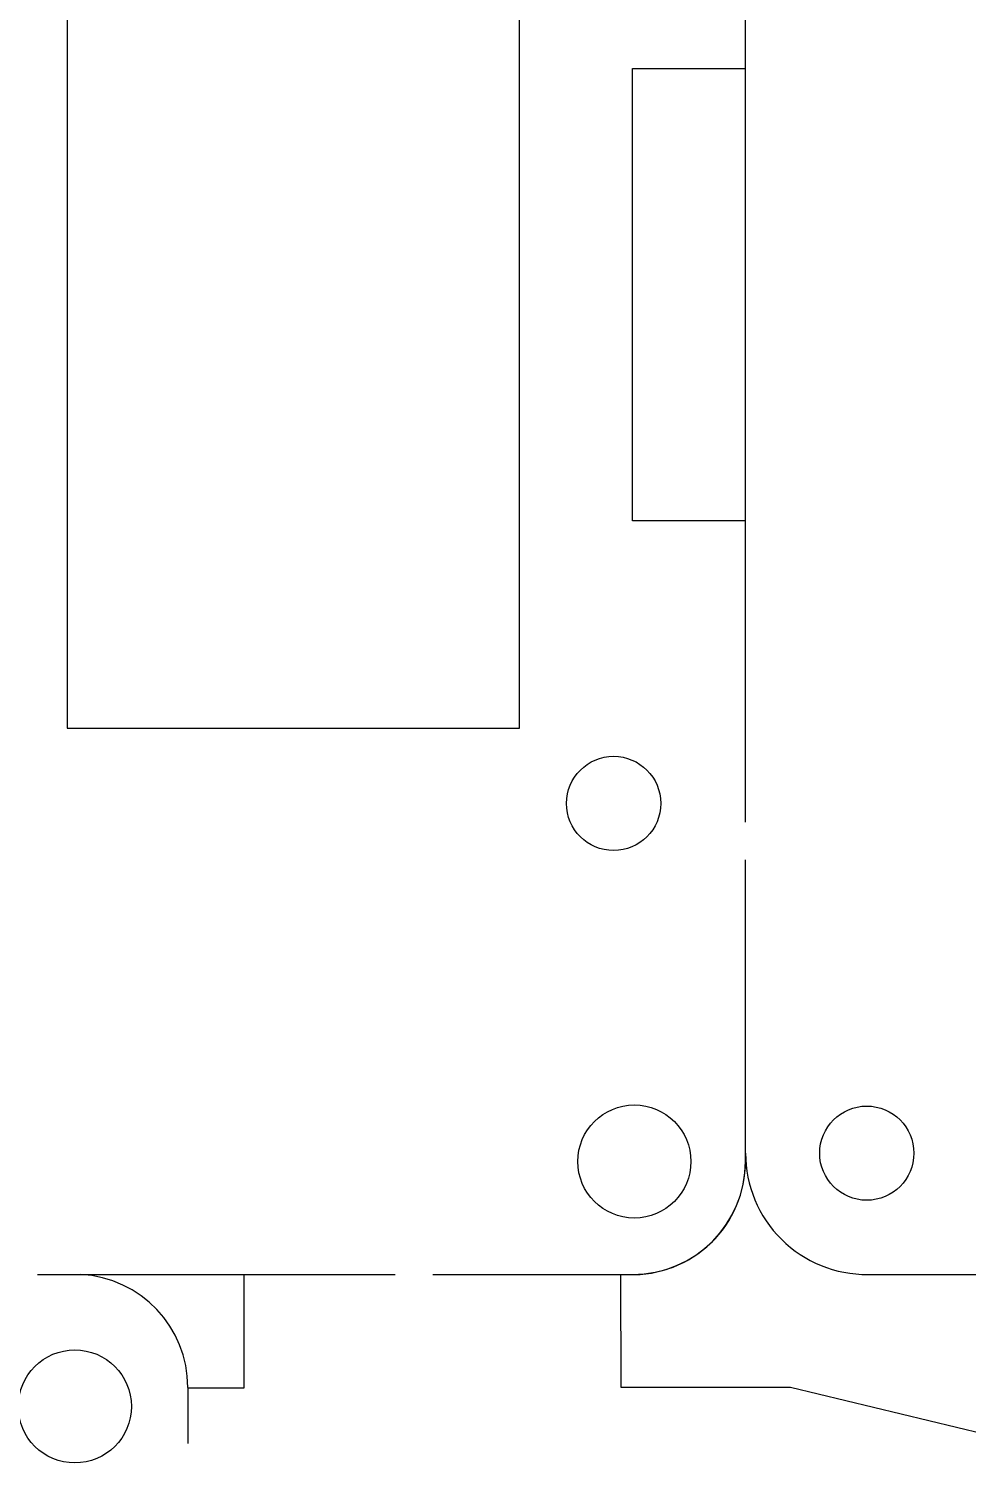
# Model space of a CAD drawing. Header units: millimetres. Extents: x 0 to 300, y 0 to 160.
# Drawn here: x 205.78 to 230.68, y 82.74 to 121.04 of the extents above; entities that cross this region are included whole.
import ezdxf

# ---------------------------------------------------------------- set-up
doc = ezdxf.new("R2010")
doc.units = ezdxf.units.MM
doc.header["$MEASUREMENT"] = 0
doc.layers.add('Layer 1', color=1, linetype='Continuous', true_color=0xff0000)

msp = doc.modelspace()

# ---------------------------------------------------------------- linework, layer by layer
at = {"layer": 'Layer 1'}
for p, q in [((224.799, 107.986), (224.799, 119.986)), ((224.799, 90.985), (224.799, 98.985)), ((206.012, 87.986), (215.5, 87.986)), ((210, 84.986), (210, 83.5))]:
    msp.add_line(p, q, dxfattribs=at)
msp.add_lwpolyline([(218.799, 102.486), (218.799, 125.286), (206.798, 125.286), (206.798, 102.486)], close=True, dxfattribs=at)
for points in [[(224.799, 99.985), (224.799, 107.986), (221.799, 107.986), (221.799, 119.986), (224.799, 119.986), (224.799, 123.315)], [(209.995, 84.979), (211.495, 84.98), (211.492, 87.98)]]:
    msp.add_lwpolyline(points, dxfattribs=at)
for points in [[(224.799, 91.206, 0.416554), (228.043, 87.988), (274.956, 87.988)], [(216.5, 87.986), (221.699, 87.986, 0.424041), (224.799, 90.985)], [(241.19, 80.485, 0.131329), (238.477, 81.982), (225.995, 84.992), (221.495, 84.988), (221.492, 87.988)]]:
    msp.add_lwpolyline(points, format="xyb", dxfattribs=at)
for centre, radius in [((221.299, 100.486), 1.25), ((221.849, 90.985), 1.5), ((228.017, 91.206), 1.25), ((207, 84.487), 1.5)]:
    msp.add_circle(centre, radius, dxfattribs=at)
for centre, start, end in [((221.799, 90.988), 270.0046, 359.9954), ((207, 84.991), 359.9992, 86.9986)]:
    msp.add_arc(centre, 3, start, end, dxfattribs=at)

doc.saveas('drawing.dxf')
